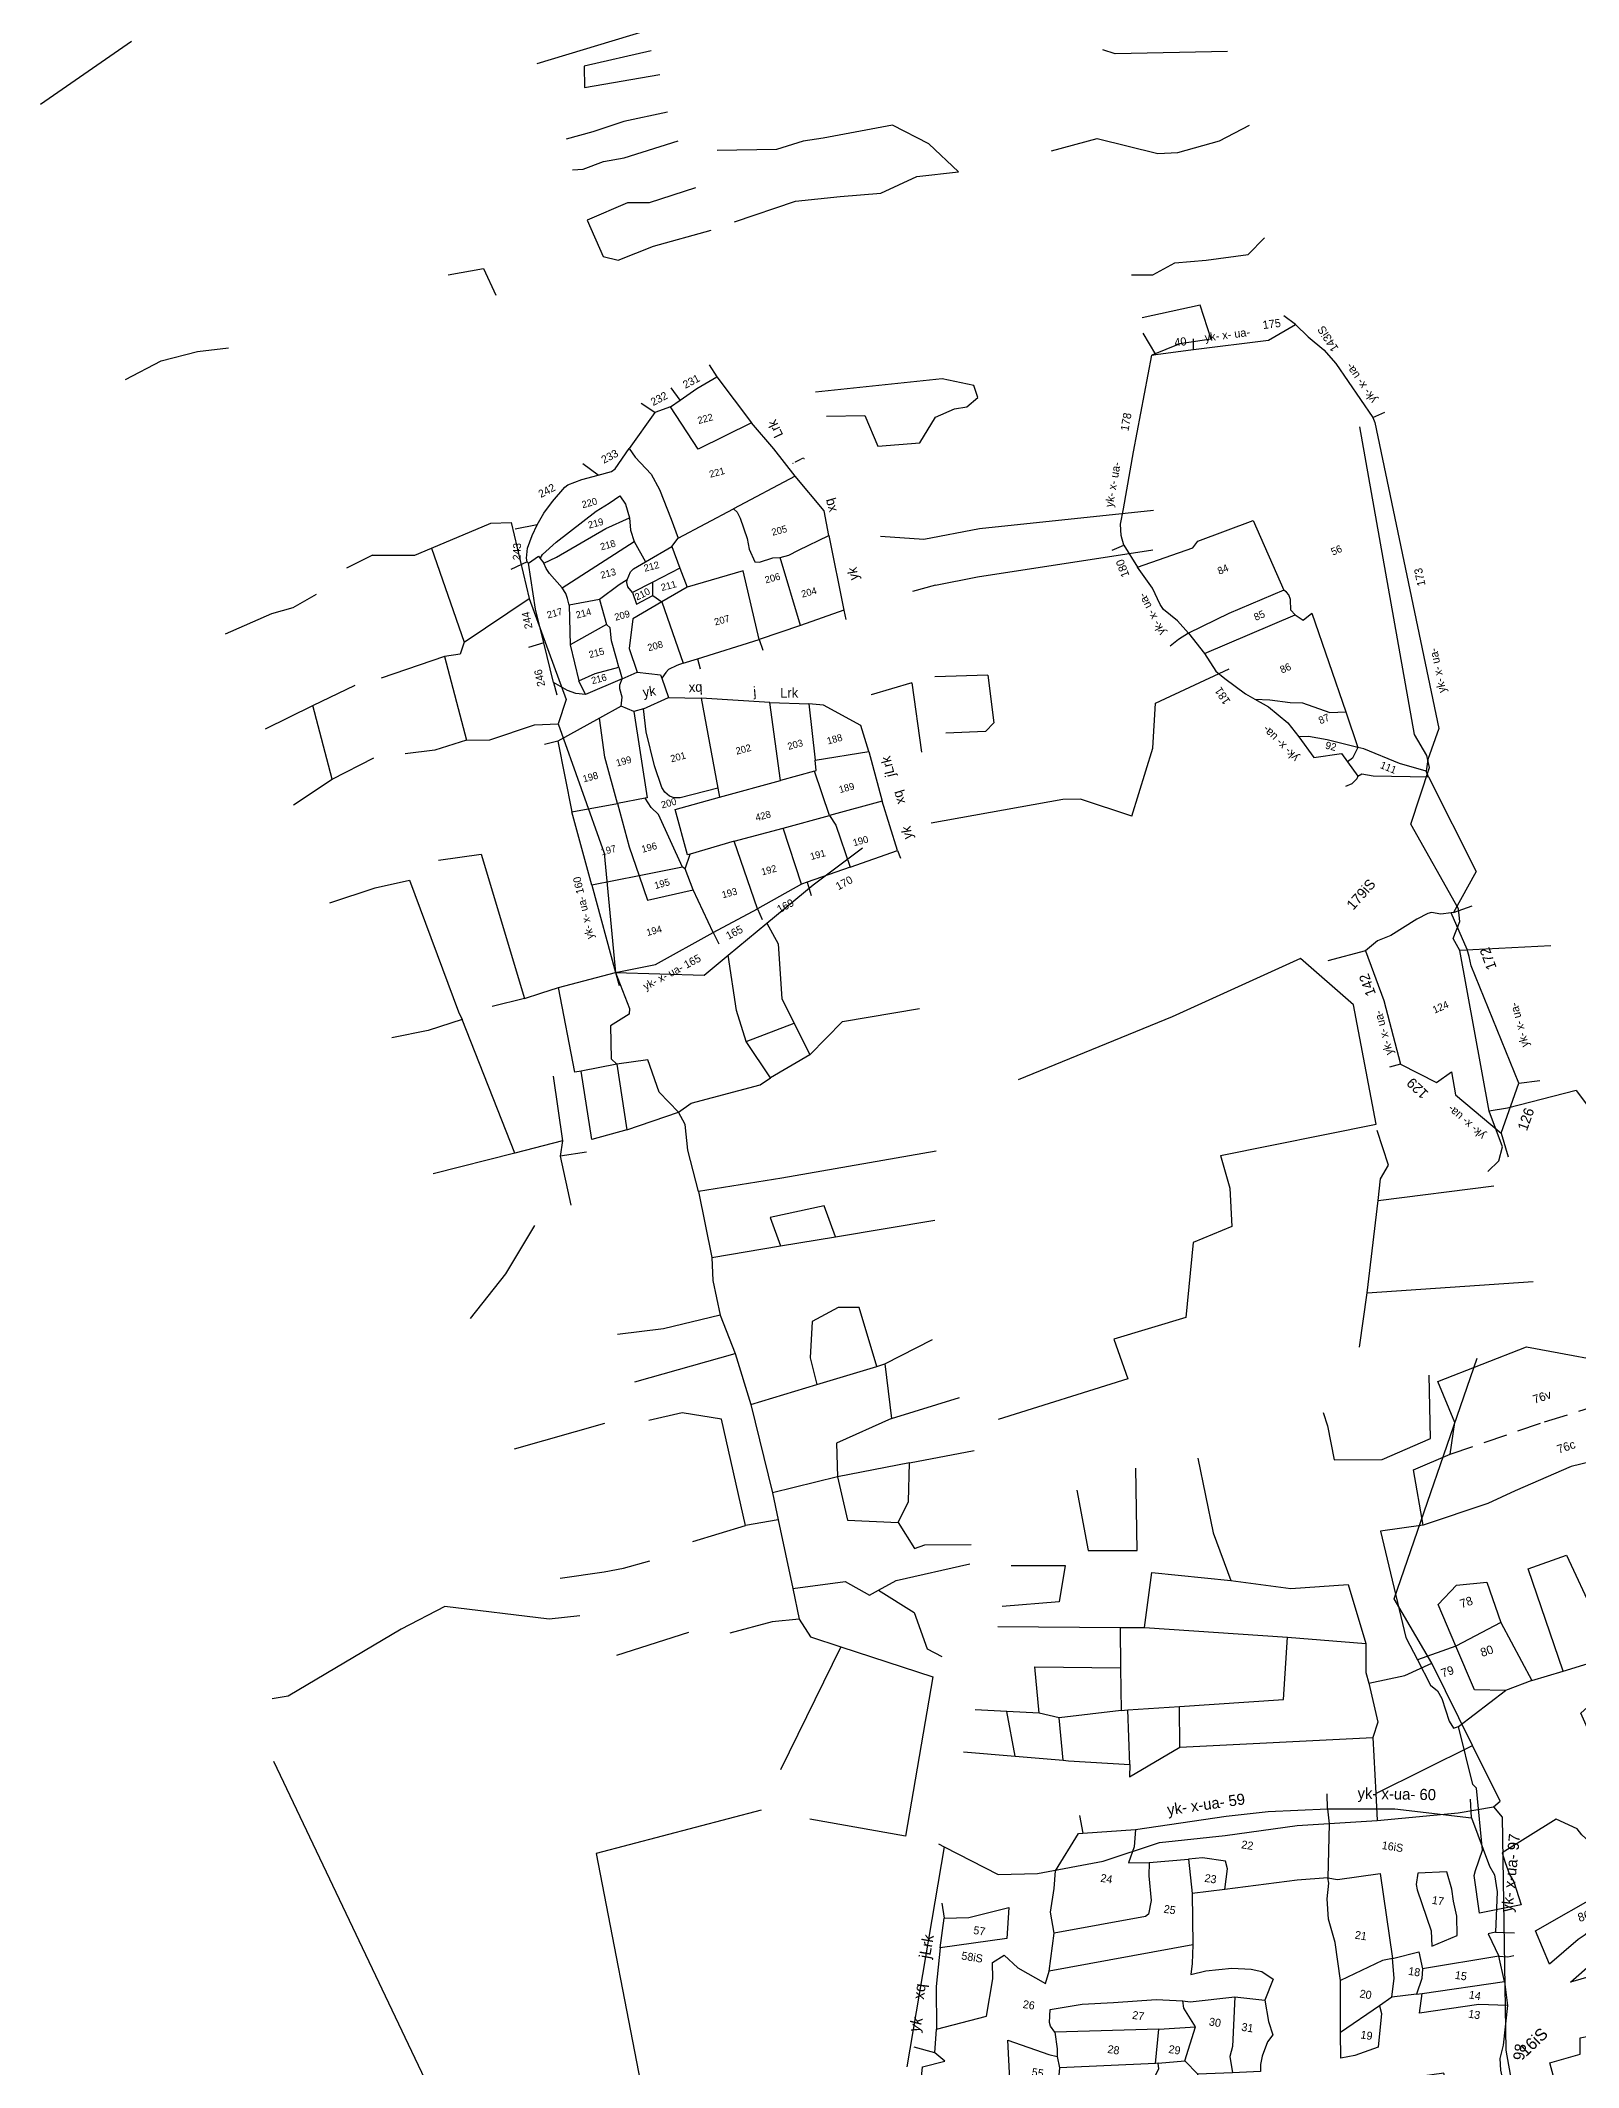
# Model space of a CAD drawing. Header units: metres. Extents: x 257898 to 399530132, y -350263786 to 2185288.
# Drawn here: x 259925 to 260639, y 2180097 to 2181040 of the extents above; entities that cross this region are included whole.
import ezdxf

# ---------------------------------------------------------------- set-up
doc = ezdxf.new("R2010")
doc.units = ezdxf.units.M
doc.linetypes.add('DASHED', pattern=[0.75, 0.5, -0.25])
for name, color, linetype in [('OFF', 1, 'Continuous'), ('POLY_PARCEL', 6, 'Continuous'), ('POLY_ROAD', 30, 'Continuous'), ('POLY_SUBPARCEL', 6, 'DASHED'), ('TEXT_MAPOUT', 7, 'Continuous'), ('TEXT_PARCEL', 7, 'Continuous')]:
    doc.layers.add(name, color=color, linetype=linetype)
doc.styles.add('TEXT_MAP', font='KRDEV050.TTF', dxfattribs={"height": 1.8})

# ---------------------------------------------------------------- blocks, each defined once
blk = doc.blocks.new('A')
at = {"layer": 'POLY_PARCEL'}
for points in [[(58.86, 637.98), (58.12, 643.99)], [(33.13, 598.31), (33.46, 600.76), (34.43, 603.3), (36.53, 606.47), (44.33, 618.31), (57.89, 638.26), (58.86, 637.98)], [(58.86, 637.98), (67.7, 635.45), (67.79, 635.42)], [(67.79, 635.42), (68.85, 637.84)], [(67.79, 635.42), (85.56, 630.24), (93.11, 631.13)], [(93.11, 631.13), (91.4, 634.19)], [(93.11, 631.13), (94.8, 627.15), (97.05, 622.65), (98.38, 618.44), (101.48, 602.69)], [(101.48, 602.69), (101.43, 601.42), (85.98, 526.45), (80.49, 520.55), (78.99, 518.11)], [(101.48, 602.69), (104.67, 602.69)], [(30.01, 598.33), (33.13, 598.31)], [(33.13, 598.31), (34.07, 592.04)], [(39.08, 572.24), (37.83, 576.08), (35.72, 579.99), (35.48, 581.48), (35.32, 585.86), (34.07, 592.04)], [(34.07, 592.04), (48.33, 590.95), (50.13, 591.97), (64.54, 591.26), (64.62, 572.64)], [(39.08, 572.24), (36.19, 571.77), (33.68, 571.07)], [(64.62, 572.64), (50.05, 572.71), (39.08, 572.24)], [(39.08, 572.24), (40.65, 566.14)], [(64.76, 565.98), (64.29, 567.39), (65.23, 569.86), (65.27, 571.05), (65.1, 571.91), (64.62, 572.64)], [(40.65, 566.14), (41.48, 561.08), (42.81, 558.48), (45.94, 553.06), (47.56, 550.96)], [(40.65, 566.14), (64.76, 565.98)], [(64.76, 565.98), (66.04, 563.98), (68.73, 564.74), (66.69, 539.25)], [(47.56, 550.96), (49.83, 547.89), (52.62, 542.45), (53.72, 538.24)], [(47.56, 550.96), (50.86, 549.34), (55.1, 546.74), (57.82, 545.47), (63.09, 540.63), (66.69, 539.25)], [(53.72, 538.24), (55.05, 532.11), (61.66, 530.32), (62.24, 527.86)], [(65.92, 530.11), (59.82, 534.75), (55.98, 537.35), (53.72, 538.24)], [(66.69, 539.25), (65.92, 530.11)], [(65.92, 530.11), (63.69, 528.19), (62.24, 527.86)], [(62.24, 527.86), (63.19, 523.63)], [(78.99, 518.11), (73.73, 522.47), (67.12, 529.17), (65.92, 530.11)], [(63.19, 523.63), (62.64, 523.16), (61.1, 522.52), (59.4, 522.52)], [(63.19, 523.63), (64.3, 523.73), (66.6, 522.23), (78.99, 516.61)], [(78.99, 516.61), (80.44, 490.72), (71.34, 483.68)], [(78.99, 516.61), (78.99, 518.11)], [(47.89, 483.66), (38.42, 485.07)], [(47.89, 483.66), (47.14, 470.74), (44.7, 454.8)], [(70.79, 483.85), (68.38, 484.57), (66.37, 485.84), (65.52, 485.98), (62.47, 485.75), (55.07, 484.65), (51.51, 484.79), (47.89, 483.66)], [(69.39, 438.99), (70.1, 469.99), (70.57, 472.34), (70.81, 474.12), (70.79, 483.85)], [(71.34, 483.68), (70.79, 483.85)], [(71.34, 483.68), (76.2, 483.36)], [(44.7, 454.8), (41.89, 455.22)], [(44.7, 454.8), (50.99, 447.21), (55.35, 448.11), (54.05, 442.6), (60.57, 429.56)], [(60.57, 429.56), (69.39, 438.99)], [(69.39, 438.99), (74.41, 437.58)], [(60.57, 429.56), (59.82, 423.56)]]:
    blk.add_lwpolyline(points, dxfattribs=at)
at = {"layer": 'TEXT_MAPOUT', "style": 'TEXT_MAP'}
for s, height, rotation, p in [('40', 2, 343.7615, (63.91, 637.9)), ('yk- x- ua-', 2, 343.7615, (71.21, 636.06)), ('175', 2, 343.7615, (85.44, 633.23)), ('178', 2, 56.6296, (45.21, 623.36)), ('143iS', 2, 99.3843, (100.57, 621.52)), ('yk- x- ua-', 2, 56.6296, (34.3, 607.77)), ('yk- x- ua-', 2, 101.121, (104.16, 606.27)), ('180', 2, 87.27, (31.46, 590.92)), ('yk- x- ua-', 2, 93.9483, (34, 574.6)), ('173', 2, 78.353, (96.96, 559.91)), ('181', 2, 100.0685, (41.95, 552.82)), ('yk- x- ua-', 2, 111.7254, (51.9, 533.64)), ('yk- x- ua-', 2, 78.353, (91.2, 533.94)), ('179iS', 2.5, 25.0336, (49, 493.86)), ('142', 2.5, 86.6648, (46.04, 472.97)), ('172', 2.5, 86.6648, (75.71, 467.1)), ('yk- x- ua-', 2, 81.2982, (44.05, 457.86)), ('yk- x- ua-', 2, 81.2982, (75.3, 446.4)), ('129', 2.5, 112.7986, (48.36, 445.64)), ('yk- x- ua-', 2, 115.6331, (57.08, 430.74)), ('126', 2.5, 46.893, (66.48, 427.38))]:
    blk.add_text(s, height=height, rotation=rotation, dxfattribs=at).set_placement(p)
at = {"layer": 'TEXT_PARCEL', "style": 'TEXT_MAP'}
for s, p in [('84', (51.66, 582.31)), ('56', (79.02, 575.57)), ('85', (55.35, 568.42)), ('86', (56.09, 554.05)), ('87', (59.79, 538.9)), ('124', (57.22, 462.83))]:
    blk.add_text(s, height=1.8, dxfattribs=at).set_placement(p)
for s, rotation, p in [('92', 322.7043, (58.42, 533.08)), ('111', 314.6176, (68.81, 523.4))]:
    blk.add_text(s, height=1.8, rotation=rotation, dxfattribs=at).set_placement(p)
blk = doc.blocks.new('F')
at = {"layer": 'POLY_PARCEL'}
for points in [[(103.15, 1015.38), (101.73, 1019.04)], [(103.15, 1015.38), (108.08, 1017.14), (113.83, 1018.7)], [(96.03, 1013.96), (87.25, 1006.75)], [(96.03, 1013.96), (93.19, 1017.14)], [(100.26, 1014.34), (96.03, 1013.96)], [(100.26, 1014.34), (103.15, 1015.38)], [(119.38, 1004.95), (119.38, 1004.95), (104.34, 1002.01), (100.26, 1014.34)], [(77.75, 1002.22), (74.66, 1006)], [(77.75, 1002.22), (81.28, 1002.22), (82.37, 1002.6), (87.25, 1006.75)], [(87.25, 1006.75), (88.16, 1004.19), (90.96, 998.88), (92.03, 994.53), (92.98, 986.33), (93.41, 981.16)], [(59.26, 993.92), (61.68, 996.34), (64.62, 998.66), (68.61, 1001.41), (69.51, 1001.79), (73.35, 1002.22), (77.75, 1002.22)], [(59.26, 993.92), (53.47, 994.3)], [(54.23, 985.34), (54.33, 986.29), (55.32, 988.75), (57.27, 991.55), (59.26, 993.92)], [(57.74, 985.34), (58.6, 986.19), (62.82, 988.32), (74.78, 993.35), (78.62, 994.44), (81.71, 995.58), (82.56, 993.16), (82.67, 989.46)], [(58.35, 983.96), (61.86, 984.58), (76.07, 988.37), (82.67, 989.46)], [(82.67, 989.46), (82.14, 986.33), (82.29, 983.29)], [(126.66, 988.83), (109.16, 984.77)], [(54.23, 985.34), (49.71, 984.52)], [(52.99, 964.11), (53.18, 973.07), (54.51, 984.96)], [(54.51, 984.96), (54.23, 985.34)], [(54.51, 984.96), (57.45, 986), (57.74, 985.34)], [(57.74, 985.34), (58.35, 983.96)], [(61.29, 976.59), (59.06, 980.95), (58.59, 982.42), (58.35, 983.96)], [(61.29, 976.59), (82.29, 983.29)], [(82.29, 983.29), (83.71, 977.51)], [(93.41, 981.16), (109.16, 984.77)], [(109.16, 984.77), (109.87, 983.72), (110.16, 982.02), (110.6, 976.49), (110.32, 973.74), (110.89, 970.13), (112.07, 969.75), (115.63, 969.94), (117.53, 969.56)], [(61.81, 971.75), (61.86, 973.51), (61.77, 974.88), (61.29, 976.59)], [(77.93, 974.25), (79.36, 976), (80.3, 976.52), (83.71, 977.51)], [(83.71, 977.51), (91.25, 979.5)], [(91.25, 979.5), (93.41, 981.16)], [(91.25, 979.5), (91.84, 973.61)], [(61.81, 971.75), (59.44, 961.89)], [(69.77, 971.12), (61.81, 971.75)], [(77.93, 974.25), (75.65, 973.54), (69.77, 971.12)], [(69.77, 971.12), (69.88, 964.5)], [(78.45, 970.69), (77.69, 972.45), (77.69, 973.54), (77.93, 974.25)], [(84.18, 971.94), (78.45, 970.69)], [(83.29, 968.58), (84.18, 971.94)], [(91.84, 973.61), (84.18, 971.94)], [(91.84, 973.61), (92.36, 968.41)], [(117.53, 969.56), (119.81, 969.56), (122.56, 970.18), (131.08, 971.74)], [(85.1, 966.42), (76.75, 964.14), (73.85, 957.03), (74.27, 950.6)], [(78.45, 970.69), (78.62, 967.56), (83.29, 968.58)], [(83.29, 968.58), (85.1, 966.42)], [(92.36, 968.41), (85.1, 966.42)], [(85.1, 966.42), (86.32, 949.71)], [(106.77, 950.53), (107.43, 968.74), (92.36, 968.41)], [(118.01, 951.29), (117.53, 969.56)], [(52.99, 964.11), (48.91, 963.98)], [(52.75, 953.64), (52.99, 964.11)], [(59.44, 961.89), (59.16, 952.36)], [(69.88, 964.5), (59.44, 961.89)], [(70.07, 953.07), (70.02, 955.4), (69.98, 960.04), (70.5, 963.41), (69.88, 964.5)], [(52.75, 953.64), (52.75, 950.28)], [(59.96, 948.43), (57.59, 949.38), (55.74, 950.7), (52.75, 953.64)], [(59.16, 952.36), (63.76, 953.03), (70.07, 953.07)], [(59.96, 948.43), (59.16, 952.36)], [(70.07, 953.07), (70.12, 949.9)], [(70.12, 949.9), (74.27, 950.6)], [(74.27, 950.6), (79.91, 948.37), (79.98, 947.47)], [(90.18, 949.87), (106.77, 950.53)], [(118.01, 951.29), (106.77, 950.53)], [(106.77, 950.53), (106.99, 947.67)], [(129.84, 952.19), (118.01, 951.29)], [(70.12, 949.9), (59.96, 948.43)], [(67.99, 943.18), (68.86, 945.37), (68.86, 947.55), (69.09, 948.55), (70.12, 949.9)], [(86.32, 949.71), (84.61, 949.62), (82.24, 949.14), (81.39, 948.58), (79.98, 947.47)], [(79.98, 947.47), (80.39, 942.21)], [(86.32, 949.71), (90.18, 949.87)], [(90.18, 949.87), (90.19, 947.2)], [(61.87, 941.67), (49.95, 938.71)], [(60.59, 919.23), (60.54, 931.61), (61.87, 941.67)], [(67.99, 943.18), (61.87, 941.67)], [(70.85, 940.96), (68.39, 918.61), (67.87, 918.65)], [(70.85, 940.96), (67.99, 943.18)], [(73.41, 941.05), (70.85, 940.96)], [(86.61, 916.29), (76.54, 916.44), (75.12, 916.86), (74.08, 917.58), (73.18, 918.86), (72.75, 920.21), (72.32, 926.09), (72.51, 935.1), (73.41, 941.05)], [(73.41, 941.05), (80.39, 942.21)], [(88.46, 939.84), (86.61, 916.29)], [(49.95, 938.71), (46.37, 938.76)], [(49.95, 938.71), (48.7, 920.23)], [(102.75, 914.08), (105.27, 934.16)], [(114.86, 931.22), (112.66, 916.82)], [(48.8, 900.61), (48.7, 920.23)], [(48.7, 920.23), (60.59, 919.23)], [(67.87, 918.65), (60.59, 919.23)], [(60.59, 919.23), (60.59, 907.66), (61.15, 899.78)], [(72.57, 899.02), (70.13, 913.77), (68.74, 916.01), (67.87, 918.65)], [(75.3, 901.77), (74.61, 901.76), (74.55, 913.88), (86.43, 913.98)], [(86.61, 916.29), (86.43, 913.98)], [(86.43, 913.98), (102.75, 914.08)], [(111.8, 914.11), (102.75, 914.08)], [(111.8, 914.11), (112.27, 914.15), (112.66, 916.82)], [(112.56, 902.11), (111.8, 914.11)], [(112.66, 916.82), (126.61, 915.35)], [(48.8, 900.61), (48.88, 877.32)], [(61.15, 899.78), (48.8, 900.61)], [(72.57, 899.02), (61.15, 899.78)], [(61.15, 899.78), (61.63, 893.2), (73.66, 892.66)], [(73.06, 898.42), (72.57, 899.02)], [(73.06, 898.42), (75.3, 901.77)], [(73.66, 892.66), (73.06, 898.42)], [(87.09, 902.04), (75.3, 901.77)], [(87.09, 902.04), (100.17, 901.99)], [(88.38, 883.68), (87.09, 902.04)], [(100.17, 901.99), (112.56, 902.11)], [(101.02, 886.87), (100.17, 901.99)], [(112.56, 902.11), (113.46, 899.27), (114.26, 887.81)], [(126.65, 902.11), (112.56, 902.11)], [(75.79, 880.7), (73.66, 892.66)], [(114.26, 887.81), (102.53, 886.97)], [(114.26, 887.81), (127.12, 888.86)], [(75.79, 880.7), (88.38, 883.68)], [(101.02, 886.87), (88.38, 883.68)], [(88.38, 883.68), (88.38, 883.68), (88.82, 880.7)], [(102.53, 886.97), (101.02, 886.87)], [(102.53, 886.97), (102.69, 883.41)], [(48.88, 877.32), (59.34, 876.62), (75.79, 880.7)], [(75.79, 880.7), (76.44, 877.57)]]:
    blk.add_lwpolyline(points, dxfattribs=at)
at = {"layer": 'POLY_ROAD'}
for points in [[(112.69, 1022.21), (113.83, 1018.7)], [(113.83, 1018.7), (119.38, 1004.95)], [(126.66, 988.83), (123.19, 997.01), (119.38, 1004.95)], [(131.08, 971.74), (131.56, 978.24), (126.66, 988.83)], [(131.08, 971.74), (129.84, 952.19)], [(129.84, 952.19), (129.69, 949.72)], [(80.39, 942.21), (88.46, 939.84)], [(105.27, 934.16), (88.46, 939.84)], [(105.27, 934.16), (114.86, 931.22)], [(126.61, 915.35), (126.37, 922.37), (118.39, 929.93), (114.86, 931.22)], [(126.61, 915.35), (126.65, 902.11)], [(127.12, 888.86), (126.65, 902.11)], [(127.12, 888.86), (127.36, 886.72)]]:
    blk.add_lwpolyline(points, dxfattribs=at)
at = {"layer": 'TEXT_MAPOUT', "style": 'TEXT_MAP'}
for s, height, rotation, p in [('232', 2, 12.8976, (96.03, 1015.68)), ('231', 2, 12.8976, (105.19, 1017.84)), ('242', 2, 12.8976, (61.96, 1000.3)), ('233', 2, 12.8976, (79.89, 1004.62)), ('Lrk', 2.5, 100.5289, (126.5, 999.82)), ('j', 2.5, 102.3485, (129.47, 992.31)), ('243', 2, 73.0599, (52.72, 986.16)), ('xq', 2.5, 91.5086, (134.72, 977.43)), ('244', 2, 87.0162, (51.23, 968.54)), ('yk', 2.5, 84.3963, (135.57, 958.87)), ('246', 2, 86.9447, (50.49, 953.35)), ('yk', 2.5, 354.2118, (74.2, 943.91)), ('xq', 2.5, 347.7671, (85.82, 942.13)), ('j', 2.5, 349.7731, (101.63, 936.73)), ('Lrk', 2.5, 345.296, (108.15, 934.69)), ('jLrk', 2.5, 88.8056, (131.52, 907.6)), ('yk- x- ua- 160', 2, 87.3225, (45.78, 887.3)), ('xq', 2.5, 91.5086, (132.27, 900.22)), ('yk', 2.5, 84.3963, (131.69, 890.85)), ('169', 2, 12.8976, (93.6, 881.08)), ('170', 2, 12.8976, (109.74, 882.85)), ('165', 2, 12.8976, (79.12, 877.88)), ('yk- x- ua- 165', 2, 12.8976, (55.15, 870.83))]:
    blk.add_text(s, height=height, rotation=rotation, dxfattribs=at).set_placement(p)
at = {"layer": 'TEXT_PARCEL', "style": 'TEXT_MAP'}
for s, p in [('222', (106.13, 1008.19)), ('220', (71.69, 994.98)), ('221', (105.46, 994.04)), ('219', (71.9, 989.49)), ('218', (73.47, 983.27)), ('213', (71.64, 976.19)), ('212', (82.89, 975.02)), ('205', (117.08, 975.45)), ('217', (55.68, 969.87)), ('214', (62.85, 967.91)), ('209', (72.32, 964.8)), ('211', (85.87, 969.09)), ('206', (112.22, 964.05)), ('215', (63.45, 957.2)), ('208', (78.5, 955)), ('207', (96.83, 956.95)), ('204', (120.33, 958.08)), ('216', (62.31, 950.55)), ('199', (62.97, 928.43)), ('198', (53.64, 926.71)), ('201', (76.78, 925.84)), ('202', (93.53, 923.39)), ('203', (106.74, 921.11)), ('188', (116.92, 919.84)), ('200', (71.38, 915)), ('197', (53.24, 907.32)), ('189', (116.65, 906.93)), ('196', (63.56, 905.27)), ('428', (93.99, 905.54)), ('195', (64.33, 895.39)), ('192', (91.82, 891.65)), ('191', (105.02, 892.21)), ('190', (116.57, 892.78)), ('193', (80.49, 888.58)), ('194', (59.22, 884.24))]:
    blk.add_text(s, height=1.8, dxfattribs=at).set_placement(p)
blk.add_text('210', height=1.8, rotation=11.3012, dxfattribs=at).set_placement((78.99, 968.39))
blk = doc.blocks.new('F1')
at = {"layer": 'POLY_PARCEL'}
blk.add_lwpolyline([(48.88, 877.32), (48.89, 873.79)], dxfattribs=at)
blk.add_blockref('F', (0, 0))
blk = doc.blocks.new('G')
at = {"layer": 'OFF'}
blk.add_lwpolyline([(252.05, 558.86), (255.19, 554.25)], dxfattribs=at)
at = {"layer": 'POLY_PARCEL'}
for points in [[(244.41, 584.08), (243.55, 588.19)], [(212.07, 581.09), (211.44, 584.46)], [(212.07, 581.09), (227, 583.45), (244.41, 584.08)], [(244.41, 584.08), (250.03, 573.96), (251.48, 572.2), (252.61, 568.48), (253.63, 559.47)], [(170.09, 569.92), (189.8, 576), (198.95, 578.52), (212.07, 581.09)], [(212.07, 581.09), (212.94, 577.81), (214.48, 565.78)], [(157.17, 571.14), (158.51, 567.28)], [(245.23, 557.45), (244.53, 561.72), (243.24, 564.97), (242.49, 567.59), (240.72, 571.25), (234.38, 569.92), (234.38, 567.34), (234.77, 566.24), (239.32, 557.57), (240.02, 554.16), (245.23, 557.45)], [(155.59, 544.1), (154.04, 548.64), (154.04, 553.97), (153.71, 558), (157.56, 567.07), (158.51, 567.28)], [(158.51, 567.28), (170.09, 569.92)], [(170.09, 569.92), (170.37, 565.99), (169.72, 562.28), (174.31, 563.03)], [(191.98, 559.66), (191.88, 564.35), (191.21, 565.99), (185.98, 565.94), (182.9, 565.16)], [(214.48, 565.78), (207.75, 564.19), (191.98, 559.66)], [(214.48, 565.78), (216.69, 565.78), (225.98, 568.56), (231.69, 550.1)], [(220.86, 543.43), (218.34, 551.7), (216.08, 556.62), (215.1, 561.14), (214.9, 564.63), (214.48, 565.78)], [(174.31, 563.03), (174.64, 560.08), (176.01, 554.67), (175.91, 551.53), (175.31, 550.92), (155.59, 544.1)], [(174.31, 563.03), (182.9, 565.16)], [(182.9, 565.16), (182.9, 565.16), (184.87, 557.62)], [(191.98, 559.66), (184.87, 557.62)], [(184.87, 557.62), (186.79, 546.28), (186.79, 546.28)], [(253.63, 559.47), (252.05, 558.86)], [(253.63, 559.47), (257.9, 559.98)], [(231.69, 550.1), (237.31, 552.49), (238.7, 548.8)], [(255.19, 554.25), (238.7, 548.8)], [(255.19, 554.25), (257.24, 554.46), (258.53, 554.97)], [(257.34, 548.87), (255.19, 554.25)], [(130.59, 543.63), (136.07, 544.62), (144.61, 548.18), (145.27, 541.29), (130.73, 536.85)], [(231.69, 550.1), (229.54, 549.28), (220.86, 543.43)], [(232.84, 541.46), (232.74, 545.77), (231.69, 550.1)], [(238.7, 548.8), (238.85, 546.64), (238.24, 543)], [(239.43, 543.36), (257.34, 548.87)], [(257.34, 548.87), (258.88, 543.58)], [(155.8, 535.43), (155.59, 544.1)], [(186.79, 546.28), (155.8, 535.43)], [(186.79, 546.28), (187.31, 542.09), (187.41, 539.56), (190.62, 540.91), (196.29, 542.41), (200.65, 542.83), (203.04, 542.69), (205.86, 541.38), (204.68, 536.45)], [(222.68, 531.86), (220.86, 543.43)], [(238.24, 543), (232.84, 541.46)], [(238.24, 543), (239.43, 543.36)], [(258.88, 543.58), (252.41, 542.81), (239.52, 538.86), (239.43, 543.36)], [(258.88, 543.58), (259.26, 534.62), (258.95, 531.54), (259.52, 528.98), (260.75, 525.8)], [(230.39, 539.15), (231.15, 537.46), (231.51, 529.86), (226.62, 527.22), (223.59, 526.19), (222.68, 531.86)], [(230.39, 539.15), (222.68, 531.86)], [(232.84, 541.46), (230.39, 539.15)], [(132.74, 518.72), (143.38, 523.26), (143.52, 531.79), (142.86, 535.45), (145.22, 537.49), (148.69, 535.1), (155.4, 532.62), (155.8, 535.43)], [(159.14, 522.12), (157.99, 523.25), (157.66, 524.04), (157.33, 526.95), (164.27, 529.29), (171.16, 530.7), (180.51, 532.82), (186.53, 533.47)], [(186.53, 533.47), (188.17, 533.47), (197.93, 536.15)], [(190.23, 528.12), (187.01, 531.9), (186.53, 533.47)], [(197.93, 536.15), (204.68, 536.45)], [(197.93, 536.15), (199.15, 525.04), (198.91, 522.7), (200.01, 519.19)], [(204.68, 536.45), (206.28, 531.79), (207.69, 528.97), (206.75, 527.24), (206.05, 523.87), (205.95, 521.99), (206.19, 520.4), (200.01, 519.19)], [(182.16, 526.32), (159.14, 522.12)], [(182.16, 526.32), (190.23, 528.12)], [(182.63, 518.62), (182.16, 526.32)], [(189.02, 520.19), (190.23, 528.12)], [(248.58, 522.72), (247, 526.33), (247, 526.33), (231.79, 521.78), (227.22, 519.34)], [(260.75, 525.8), (248.58, 522.72)], [(260.75, 525.8), (264.5, 525.85)], [(260.75, 525.8), (265.22, 515.5)], [(159.14, 522.12), (160.22, 518.47), (160.52, 516.76)], [(183.15, 518.72), (189.02, 520.19)], [(192.4, 517.71), (189.02, 520.19)], [(240.13, 507.6), (237.18, 518.27), (237.18, 518.27), (245.68, 521.59)], [(245.68, 521.59), (248.58, 522.72)], [(250.12, 510.78), (246.78, 517.14), (245.68, 521.59)], [(150.48, 509.16), (150.75, 510.01), (148.96, 518.72), (158.55, 516.9), (160.52, 516.76)], [(160.52, 516.76), (161.41, 514.32)], [(182.63, 518.62), (161.41, 514.32)], [(181.78, 510.45), (182.3, 513.94), (183.52, 517.55), (183.15, 518.72)], [(183.15, 518.72), (182.63, 518.62)], [(192.4, 517.71), (191.8, 513.01)], [(200.01, 519.19), (192.4, 517.71)], [(208.77, 514.3), (210.13, 514.35), (214.35, 515.58)], [(220.04, 517.24), (220.67, 514.27), (226.03, 503.46), (216.83, 501.38), (215.75, 506.96), (214.35, 515.58)], [(214.35, 515.58), (220.04, 517.24)], [(220.04, 517.24), (227.22, 519.34)], [(227.22, 519.34), (228.3, 518.26), (230.32, 512.92), (231.92, 508.07), (233.09, 505.21), (240.13, 507.6)], [(265.22, 515.5), (250.12, 510.78)], [(267.53, 509.75), (265.22, 515.5)], [(133.16, 513.33), (128.38, 513.94)], [(131.45, 500.67), (130.92, 509.84), (135.71, 511.86), (133.16, 513.33)], [(161.41, 514.32), (161.69, 510.24), (162.11, 508.84), (162.82, 507.76)], [(181.78, 510.45), (186.24, 512.3), (187.76, 512.38)], [(187.76, 512.38), (191.8, 513.01)], [(189.22, 504.13), (187.76, 512.38)], [(191.8, 513.01), (199.06, 513.76)], [(208.77, 514.3), (199.06, 513.76)], [(199.06, 513.76), (201.27, 506.71)], [(208.91, 499.82), (208.58, 500.8), (208.77, 514.3)], [(244.51, 509), (250.12, 510.78)], [(250.12, 510.78), (250.69, 509.85), (251.46, 505.49), (251.87, 504.62)], [(131.45, 500.67), (144.04, 503.35), (143.95, 509.77), (147.79, 509.96), (150.48, 509.16)], [(150.48, 509.16), (147.57, 503.39)], [(162.82, 507.76), (150.48, 509.16)], [(162.82, 507.76), (161.92, 506.42), (161.82, 505.34), (162.9, 499.86)], [(168.13, 507.5), (162.82, 507.76)], [(168.13, 507.5), (174.41, 506.56), (177.79, 508.06), (181.78, 510.45)], [(169.95, 490.1), (168.13, 507.5)], [(201.27, 506.71), (189.22, 504.13)], [(201.27, 506.71), (202.29, 498.49)], [(240.13, 507.6), (244.51, 509)], [(240.13, 507.6), (241.2, 505.45), (242.66, 502.92), (245.64, 497.31), (246.93, 498.38), (249.53, 499.45)], [(249.53, 499.45), (244.51, 509)], [(251.87, 504.62), (267.53, 509.75)], [(267.53, 509.75), (268.76, 507.49), (270.39, 503.76)], [(147.57, 503.39), (146.19, 500.64)], [(147.57, 503.39), (162.9, 499.86)], [(181.58, 499.45), (179.06, 501.93), (174.05, 500.24), (176.58, 490.52)], [(181.58, 499.45), (184.53, 501.13), (187.49, 503.38), (189.22, 504.13)], [(189.22, 504.13), (189.17, 500.43), (190.67, 495.88)], [(253.48, 500.52), (251.87, 504.62)], [(253.48, 500.52), (256.31, 500.51), (270.39, 503.76)], [(270.39, 503.76), (270.82, 502.77)], [(270.82, 502.77), (275.7, 503.49)], [(270.82, 502.77), (273.29, 487.96)], [(131.67, 496.95), (131.45, 500.67)], [(146.19, 500.64), (131.67, 496.95)], [(145.32, 498.92), (132.71, 492.97), (131.86, 493.54), (131.67, 496.95)], [(146.19, 500.64), (145.32, 498.92)], [(146.07, 496.77), (145.32, 498.92)], [(150.67, 497.28), (146.07, 496.77)], [(156.39, 498.22), (150.67, 497.28)], [(150.67, 497.28), (152.03, 489.98)], [(152.03, 489.98), (152.5, 489.33), (157.71, 490.03), (156.62, 495.41), (156.39, 498.22)], [(163.14, 499.15), (156.39, 498.22)], [(162.9, 499.86), (163.14, 499.15)], [(163.14, 499.15), (165.76, 490.08)], [(183.6, 492.14), (181.58, 499.45)], [(190.67, 495.88), (197.52, 497.52), (202.29, 498.49)], [(202.29, 498.49), (201.6, 496.4), (201.56, 495.46), (202.31, 492.56)], [(202.29, 498.49), (208.91, 499.82)], [(217.91, 485.33), (208.91, 499.82)], [(249.53, 499.45), (253.48, 500.52)], [(146.07, 496.77), (146.78, 490.36)], [(190.67, 495.88), (183.6, 492.14)], [(192.46, 491.2), (191.24, 494.9), (190.67, 495.88)], [(202.31, 492.56), (192.46, 491.2)], [(202.31, 492.56), (203.63, 487.01), (204.51, 484.5), (205.33, 481.78), (206.25, 481.11), (206.48, 480.21)], [(150.81, 469.79), (148.8, 480), (146.73, 488.11), (146.78, 490.36)], [(146.78, 490.36), (148.09, 490.59), (152.03, 489.98)], [(165.76, 490.08), (159.77, 490.05), (160.43, 481.38)], [(165.76, 490.08), (166.53, 485.96), (170.09, 478.93), (165.26, 477.94)], [(169.95, 490.1), (165.76, 490.08)], [(176.58, 490.52), (169.95, 490.1)], [(176.58, 490.52), (179.86, 490.48), (183.6, 492.14)], [(176.58, 490.52), (178.83, 481.71), (179.72, 481.48), (186.9, 484.71), (192.81, 490.24), (192.46, 491.2)], [(224.06, 490.72), (217.91, 485.33)], [(224.06, 490.72), (225.03, 485.84)], [(273.29, 487.96), (224.06, 490.72)], [(273.29, 487.96), (274.12, 483.03)], [(217.91, 485.33), (213.22, 481.22), (206.48, 480.21)], [(206.48, 480.21), (200.2, 479.27), (182.98, 467.59), (151.11, 467.49)], [(160.43, 481.38), (164.65, 481.9), (165.26, 477.94)], [(160.8, 477.19), (160.43, 481.38)], [(160.8, 477.19), (160.29, 477.1), (150.81, 469.79)], [(165.26, 477.94), (160.8, 477.19)], [(151.11, 467.49), (150.81, 469.79)], [(151.11, 467.49), (151.42, 462.97)]]:
    blk.add_lwpolyline(points, dxfattribs=at)
at = {"layer": 'POLY_ROAD'}
for points in [[(129.6, 546.91), (130.59, 543.63)], [(130.73, 536.85), (130.59, 543.63)], [(130.73, 536.85), (131.23, 528.14), (132.74, 518.72)], [(133.16, 513.33), (132.74, 518.72)]]:
    blk.add_lwpolyline(points, dxfattribs=at)
at = {"layer": 'TEXT_MAPOUT', "style": 'TEXT_MAP'}
for s, rotation, p in [('yk- x-ua- 60', 7.6685, (218.37, 584.41)), ('yk- x-ua- 59', 16.9953, (176.83, 574.18)), ('yk- x-ua- 97', 93.1573, (256.73, 564.46)), ('jLrk', 88.8056, (128.84, 534)), ('98', 90, (264.39, 531.84)), ('xq', 91.5086, (128.92, 524.76)), ('yk', 84.3963, (129.01, 517.25)), ('99', 90, (273.39, 507.26)), ('xakoBk.k', 94.4591, (130.19, 484.99)), ('100', 90, (277.44, 487.92)), ('yk', 3.5735, (232.65, 484.88)), ('x', 358.5867, (242.19, 484.09)), ('3', 29.7254, (259.69, 483.19)), ('xq', 91.5086, (130.53, 477.33)), ('4', 29.7254, (209.54, 474.67)), ('yk', 84.3963, (132.39, 468.58)), ('ua-', 32.7146, (199.41, 470.69)), ('yk', 3.5735, (163.43, 463.02)), ('xq', 2.7027, (177.09, 463.06)), ('x', 29.7254, (189.91, 465.93))]:
    blk.add_text(s, height=2.5, rotation=rotation, dxfattribs=at).set_placement(p)
blk.add_text('ua-', height=2.5, dxfattribs=at).set_placement((250.91, 484.03))
at = {"layer": 'TEXT_PARCEL', "style": 'TEXT_MAP'}
for s, p in [('16iS', (225.42, 574.06)), ('22', (194.16, 569.39)), ('17', (238.45, 563.61)), ('23', (187.14, 560.67)), ('24', (164.01, 557.09)), ('25', (179.12, 552.4)), ('21', (222.51, 553.21)), ('18', (235.63, 547.01)), ('15', (246.13, 547.73)), ('57', (137.55, 541.12)), ('14', (249.92, 543.84)), ('20', (225.6, 540.3)), ('13', (250.44, 539.57)), ('58iS', (135.78, 535.02)), ('27', (175.78, 527.73)), ('30', (193.07, 528.89)), ('31', (200.47, 528.83)), ('19', (227.21, 531.23)), ('26', (151.09, 526.37)), ('28', (171.46, 519.3)), ('29', (185.02, 521.39)), ('10', (255.24, 518.33)), ('39', (186.54, 514.08)), ('12', (233.58, 515.84)), ('11', (243.21, 514.64)), ('55', (155.41, 511.58)), ('40', (172.61, 510.35)), ('7', (258.97, 510.09)), ('53', (145.34, 505.13)), ('38', (193.03, 508.13)), ('32', (220.07, 506.61)), ('8', (249.08, 505.15)), ('6', (261.65, 505.16)), ('54', (156.6, 503.69)), ('41', (175.91, 503.22)), ('37', (194.76, 499.95)), ('34', (202.6, 504.11)), ('5', (232.13, 502.44)), ('9', (245.04, 503.19)), ('52', (133.36, 495.67)), ('51', (150.75, 499.15)), ('45', (163.82, 499.72)), ('42', (184.6, 495.95)), ('50', (148.19, 492.07)), ('49', (151.64, 492.74)), ('44', (177.35, 494.12)), ('36', (196.75, 493.7)), ('43', (183.53, 486.93)), ('33', (206.65, 488.28)), ('48', (153.22, 481.7)), ('46', (161.9, 485.21)), ('47', (161.58, 478.39)), ('35', (190.86, 479.78))]:
    blk.add_text(s, height=1.8, dxfattribs=at).set_placement(p)
blk = doc.blocks.new('M')
at = {"layer": 'POLY_PARCEL'}
for points in [[(-131.6, 384.51), (-128.56, 390.42), (-129.15, 399.75), (-109.26, 400.63), (-89.28, 389.38), (-90.35, 382.76)], [(-141.73, 372.21), (-139.92, 383.85), (-131.6, 384.51)], [(-90.35, 382.76), (-91.56, 372.33)], [(-141.73, 372.21), (-150.66, 373.91), (-152.76, 351.13), (-151.99, 345.89)], [(-91.56, 372.33), (-108.47, 373.85), (-121.19, 372.86), (-127.45, 372.15), (-141.73, 372.21)], [(-91.56, 372.33), (-91.44, 370.45), (-95.45, 348.95)], [(-143.45, 346.04), (-144.15, 355.51), (-139.18, 358.09), (-132.98, 356.62), (-132.92, 347.68)], [(-123.85, 333.82), (-123.87, 356.45), (-115.38, 356.64), (-113.9, 342.96), (-108.85, 343.49), (-107.99, 345.63), (-107.51, 349.2), (-95.45, 348.95)], [(-95.45, 348.95), (-95.04, 348.78), (-95.33, 341.87), (-96.57, 334.24), (-94.67, 334.12)], [(-143.45, 346.04), (-151.99, 345.89)], [(-151.99, 345.89), (-151.13, 340.02), (-150.07, 338.38), (-149.72, 336.63), (-149.84, 331.6), (-149.43, 329.93), (-148.36, 329.92)], [(-132.92, 347.68), (-143.45, 346.04)], [(-136.61, 333.91), (-142.7, 336.13), (-143.45, 346.04)], [(-132.92, 347.68), (-130.7, 334.12)], [(-148.36, 329.92), (-136.61, 333.91)], [(-130.7, 334.12), (-136.61, 333.91)], [(-130.7, 334.12), (-123.85, 333.82)], [(-123.85, 333.82), (-105.77, 333.32), (-101.65, 327.64), (-95.23, 332.42), (-94.67, 334.12)], [(-94.67, 334.12), (-79.96, 333.17), (-76.77, 309.13), (-76.62, 287.5)], [(-114.41, 292.78), (-113.86, 295.51), (-114.86, 296.22), (-119.06, 297.8), (-121.16, 297.99), (-125.12, 297.42), (-127.02, 296.65), (-129.07, 296.32), (-131.22, 300.13), (-131.74, 301.61), (-135.22, 304.99), (-148.19, 301.94), (-148.29, 299.8), (-148.19, 297.13), (-147.81, 295.41), (-147.95, 290.32), (-156.75, 291.51), (-155.27, 299.32), (-154.7, 300.23), (-151.94, 303.8), (-148.93, 316.5), (-149.41, 317.5), (-148.36, 329.92)], [(-123.15, 324.31), (-116.37, 327.27), (-112.8, 320.43), (-122.49, 316.8), (-123.15, 324.31)], [(-96.77, 286.45), (-96.1, 290.31), (-94.48, 293.88), (-95.1, 295.69), (-96, 296.74), (-98.1, 298.12), (-99.2, 298.17), (-100.73, 297.93), (-106.16, 295.69), (-111.88, 293.98), (-114.41, 292.78)], [(-114.41, 292.78), (-114.89, 290.78), (-113.27, 290.02), (-112.6, 289.02), (-112.43, 287)], [(-129.74, 283.14), (-137.28, 280.06), (-138.99, 279.63), (-146.33, 276.68), (-146.86, 284.25), (-130.5, 287.35), (-129.79, 286.68), (-129.17, 283.34)], [(-129.17, 283.34), (-116.48, 287.71), (-112.43, 287)], [(-112.43, 287), (-112.22, 285.49), (-109.74, 286.4), (-104.54, 287.4), (-103.11, 285.3), (-96.77, 286.45)], [(-96.77, 286.45), (-96.15, 284.07), (-96.1, 280.3), (-95.48, 278.54), (-82.2, 279.97)], [(-76.62, 287.5), (-83.54, 287.83), (-83.54, 285.78), (-82.44, 282.69), (-82.2, 279.97)], [(-76.29, 280.88), (-76.62, 287.5)], [(-127.19, 271.46), (-134.36, 271.27), (-143.42, 271.66), (-129.64, 277.37), (-129.74, 283.14)], [(-129.74, 283.14), (-129.17, 283.34)], [(-82.2, 279.97), (-76.29, 280.88)], [(-76.29, 280.88), (-76.24, 272.27)], [(-76.24, 272.27), (-82.58, 272.32), (-84.49, 268.65), (-107.88, 271.7), (-127.19, 271.46)], [(-90.02, 244.97), (-84.87, 246.78), (-81.58, 245.44), (-79.77, 237.39), (-67.56, 242.25), (-70.09, 253.35), (-71.37, 254.93), (-75.33, 272.23), (-76.24, 272.27)], [(-127.19, 271.46), (-127.74, 258.92), (-119.42, 258.18)], [(-154.52, 246.22), (-153.39, 250.09), (-152.95, 257.09), (-146.28, 256.76), (-145.25, 259.99), (-132.92, 258.38), (-131.58, 257.84), (-134.27, 252.67)], [(-119.42, 258.18), (-122.62, 249.92)], [(-119.42, 258.18), (-112.05, 257.53)], [(-113.75, 247.1), (-113.28, 251.83), (-112.05, 257.53)], [(-112.05, 257.53), (-93.58, 255.26), (-92.1, 252.5), (-90.02, 244.97)], [(-134.27, 252.67), (-135.54, 253.05), (-136.05, 242.51), (-136.53, 241.34), (-136.69, 226.49)], [(-134.27, 252.67), (-127.44, 251.45), (-122.62, 249.92)], [(-113.75, 247.1), (-114.41, 240.59), (-116.38, 237.28), (-118.16, 229.7), (-126.5, 228.9), (-127.16, 226.14)], [(-122.62, 249.92), (-113.75, 247.1)], [(-113.75, 247.1), (-102.65, 244.15), (-100.52, 236.01), (-98.98, 227.58)], [(-154.52, 246.22), (-160.39, 237.63), (-160.82, 222.08)], [(-136.69, 226.49), (-148.16, 227.62), (-148.43, 228.97), (-146.71, 237.95), (-146.55, 241.83), (-147.3, 244.57), (-154.52, 246.22)], [(-88.84, 228.87), (-88.87, 237.84), (-90.02, 244.97)], [(-78.72, 228.93), (-73.3, 229.63), (-72.63, 226.9), (-72.6, 221.18), (-72.12, 217.9), (-77.84, 216.64), (-77.84, 220.37), (-78.46, 225.24), (-78.72, 228.93)], [(-127.16, 226.14), (-130.63, 225.9), (-136.69, 226.49)], [(-127.16, 226.14), (-129.42, 218.73)], [(-98.98, 227.58), (-88.84, 228.87), (-88.84, 228.87)], [(-98.47, 217.97), (-98.98, 227.58)], [(-88.84, 228.87), (-88.77, 225.35), (-86.34, 209.02), (-91.51, 207.19), (-98.03, 209.23)], [(-161.14, 206.28), (-160.82, 222.08)], [(-160.82, 222.08), (-149.89, 221.29), (-150.86, 214.24), (-151.18, 203.97)], [(-129.42, 218.73), (-132.76, 207.76)], [(-129.42, 218.73), (-98.47, 217.97)], [(-98.12, 211.12), (-98.47, 217.97)], [(-132.76, 207.76), (-137.66, 209.27), (-141.33, 202.5)], [(-98.03, 209.23), (-100.2, 204.26), (-102.57, 200.71), (-103.48, 199.96), (-104.94, 199.47), (-107.85, 199.58), (-113.18, 200.28), (-115.92, 200.23), (-128.82, 198.28)], [(-126.86, 205.9), (-125.93, 205.61), (-98.12, 211.12)], [(-98.03, 209.23), (-98.12, 211.12)], [(-166.63, 191.01), (-166.26, 192.78), (-163.73, 197.41), (-163.25, 202.52), (-161.14, 206.28)], [(-151.18, 203.97), (-161.14, 206.28)], [(-151.18, 203.97), (-141.33, 202.5)], [(-140.59, 202.39), (-135.45, 201.63), (-133.46, 205.55), (-132.76, 207.76)], [(-132.76, 207.76), (-126.86, 205.9)], [(-128.82, 198.28), (-130.55, 198.02), (-126.86, 205.9)], [(-140.59, 202.39), (-149.09, 185.14)], [(-141.33, 202.5), (-140.59, 202.39)], [(-80.09, 202.16), (-72.61, 202.59), (-74.17, 194.25), (-80.35, 194.72), (-80.09, 202.16)], [(-128.82, 198.28), (-128.88, 196.89), (-130.38, 193.39), (-133.51, 189.19), (-135.82, 187.15)], [(-168.74, 184.64), (-166.63, 191.01), (-166.63, 191.01)], [(-149.09, 185.14), (-166.63, 191.01)], [(-135.82, 187.15), (-138.64, 185.44), (-141.33, 183.18)], [(-131.91, 183.88), (-135.82, 187.15)], [(-124.87, 179.21), (-110.55, 177.38), (-107.43, 177.92), (-106.83, 176.2), (-91.65, 173.51), (-92.18, 167.99), (-87.93, 167.83), (-83.25, 176.44), (-89, 179.04), (-89.21, 182.06), (-106.93, 182.38), (-107.14, 186.63), (-107.84, 187.06), (-110.91, 187.01), (-120.55, 189.21), (-123.57, 186.74), (-125.48, 184.87)], [(-80.85, 187.71), (-80.96, 181.57), (-81.33, 177.48), (-75.79, 178.4), (-75.46, 186.85), (-80.85, 187.71)], [(-168.74, 184.64), (-171.59, 177.91), (-171.81, 176.57), (-169.98, 175.97), (-162.23, 174.95), (-156.57, 172.31)], [(-153.02, 179.09), (-168.74, 184.64)], [(-149.09, 185.14), (-153.02, 179.09)], [(-153.02, 179.09), (-144.08, 178.39), (-141.33, 183.18)], [(-141.33, 183.18), (-149.09, 185.14)], [(-138.16, 165.32), (-131.91, 183.88)], [(-131.91, 183.88), (-127.39, 184.69), (-125.48, 184.87)], [(-125.48, 184.87), (-124.87, 179.21)], [(-156.57, 172.31), (-153.02, 179.09)], [(-124.87, 179.21), (-125.7, 175.41), (-128.13, 167.23), (-130.01, 162.23)], [(-62.44, 174.09), (-55.47, 174.52), (-56.97, 169.01), (-57.97, 163.94), (-62.31, 164.72), (-64.39, 165.43), (-63.25, 171.49), (-62.44, 174.09)], [(-156.57, 172.31), (-155.49, 171.45), (-138.16, 165.32)], [(-130.01, 162.23), (-138.16, 165.32)], [(-130.01, 162.23), (-125.27, 160.56), (-114.99, 157.87), (-111.97, 158.03), (-107.63, 157.97), (-99.01, 157.44), (-84.08, 148.8)]]:
    blk.add_lwpolyline(points, dxfattribs=at)
at = {"layer": 'POLY_SUBPARCEL', "ltscale": 10}
blk.add_lwpolyline([(-131.6, 384.51), (-110.71, 384.51), (-98.31, 384.22), (-90.35, 382.76)], dxfattribs=at)
at = {"layer": 'TEXT_MAPOUT', "style": 'TEXT_MAP'}
for s, rotation, p in [('16iS', 25.0336, (-157.3, 259.78)), ('109', 10.9456, (-66.86, 212.88)), ('109iS', 10.9456, (-102.15, 191.57)), ('109iS', 10.9456, (-69.68, 179.16)), ('109iS', 10.9456, (-116.07, 164.88))]:
    blk.add_text(s, height=2.5, rotation=rotation, dxfattribs=at).set_placement(p)
at = {"layer": 'TEXT_PARCEL', "style": 'TEXT_MAP'}
for s, p in [('76v', (-111.49, 388.76)), ('76c', (-110.06, 377.25)), ('77', (-110.39, 356.11)), ('78', (-139.75, 353.16)), ('80', (-138.96, 342.11)), ('79', (-148.17, 340.68)), ('81', (-104.54, 339.64)), ('83', (-120.48, 320.59)), ('82', (-115.67, 307.99)), ('88', (-103.72, 290.4)), ('86', (-137.55, 282.98)), ('89', (-82.26, 284.46)), ('90', (-107.9, 278.24)), ('93', (-119.08, 253.1)), ('91', (-86.38, 256.87)), ('94', (-100.24, 247.84)), ('97', (-144.19, 241.12)), ('96', (-125.63, 237.87)), ('95', (-109.59, 225)), ('98', (-142.67, 220.47)), ('117', (-77.58, 219.47)), ('116', (-95.27, 214.89)), ('99', (-157.38, 214.67)), ('107', (-117.6, 212.53)), ('108', (-116.78, 203.76)), ('105', (-140.79, 195.23)), ('115', (-79.08, 197.28)), ('100', (-156.2, 191.97)), ('101', (-161.97, 185.3)), ('112', (-111.16, 181.24)), ('102', (-166.09, 177.67)), ('104', (-149.4, 180.31)), ('114', (-80.77, 179.45)), ('103', (-144.95, 173.23)), ('110', (-131.78, 175.86)), ('113', (-62.23, 169.72))]:
    blk.add_text(s, height=1.8, dxfattribs=at).set_placement(p)
blk.add_text('106', height=1.8, rotation=64.058, dxfattribs=at).set_placement((-136.98, 202.89))
blk = doc.blocks.new('O')
at = {"layer": 'POLY_PARCEL'}
for points in [[(268.74, 827.58), (277.07, 833.2)], [(313.88, 830.76), (323.64, 833.58)], [(324.27, 831.78), (318.15, 830.48), (318.15, 828.52), (325.03, 829.63)], [(376.59, 831.11), (366.41, 831.02), (365.27, 831.4)], [(325.68, 826.2), (321.7, 825.4), (318.88, 824.48), (316.44, 823.87)], [(316.99, 821.06), (317.97, 821.12), (319.8, 821.79), (321.7, 822.1), (326.61, 823.59)], [(352.03, 820.49), (349.38, 823.06), (346.09, 824.79), (339.79, 823.67), (337.97, 823.42), (335.53, 822.7), (330.15, 822.67)], [(360.51, 822.29), (364.66, 823.35)], [(364.66, 823.35), (370.16, 821.92), (371.97, 822.01), (375.77, 823.02), (378.52, 824.42)], [(331.65, 816.16), (337.21, 817.98), (341.26, 818.36), (344.97, 818.62), (348.26, 820.09), (352.03, 820.49)], [(328.13, 819.3), (323.9, 818), (321.94, 818), (318.27, 816.47)], [(318.27, 816.47), (319.68, 813.17), (321.03, 812.8), (324.27, 814.03), (329.51, 815.43)], [(367.64, 810.93), (369.59, 810.93), (371.59, 811.98), (374.43, 812.19), (378.26, 812.66), (379.77, 814.15)], [(305.57, 811.65), (308.79, 812.19), (309.89, 809.75)], [(374.8, 805), (373.85, 808.1), (368.58, 807.03)], [(276.17, 802.48), (279.42, 804.15), (282.74, 804.96), (285.56, 805.25)], [(374.8, 805), (371.96, 804.63), (369.4, 803.63)], [(353.57, 799.96), (353.2, 801.06), (350.33, 801.69), (338.83, 800.62)], [(339.79, 798.42), (343.29, 798.43), (344.44, 795.65), (348.23, 795.91), (349.7, 798.22), (351.43, 798.96), (352.54, 799.11), (353.57, 799.96)], [(396.75, 749.22), (396.16, 750.32), (396.8, 751.84), (396.69, 753), (392.43, 760.75), (394.19, 765.86), (393.95, 766.96), (392.85, 768.89), (388.22, 796.9)], [(303.78, 786.84), (309.19, 789.05), (311.05, 789.09), (312.6, 782.16)], [(344.57, 787.45), (348.5, 787.14), (353.58, 788.05), (369.39, 789.53)], [(298.42, 786.26), (296.04, 785.12)], [(298.42, 786.26), (302.26, 786.22), (303.78, 786.84)], [(303.78, 786.84), (306.65, 778.27)], [(349.51, 782.95), (353.33, 783.67), (369.29, 785.94)], [(284.97, 779.28), (289.21, 781.09), (291.16, 781.59), (293.3, 782.8)], [(349.51, 782.95), (347.43, 782.42)], [(306.65, 778.27), (312.6, 782.16)], [(312.6, 782.16), (315.84, 772.97), (315.11, 770.75)], [(304.85, 776.99), (299.08, 775.09)], [(306.65, 778.27), (306.27, 777.18), (304.85, 776.99)], [(304.85, 776.99), (306.75, 769.37)], [(292.84, 772.67), (296.69, 774.5)], [(347.26, 774.1), (343.56, 773.07), (343.56, 773.07)], [(347.26, 774.1), (348.07, 767.81)], [(354.17, 774.72), (349.37, 774.64)], [(354.17, 774.72), (354.67, 770.39), (353.89, 769.61), (350.3, 769.51)], [(367.11, 761.77), (369.09, 767.91), (369.38, 772.02), (376.09, 775.06)], [(288.5, 770.61), (292.84, 772.67)], [(294.53, 765.98), (292.84, 772.67)], [(306.75, 769.37), (308.88, 769.37), (312.95, 770.69), (315.11, 770.75)], [(315.11, 770.75), (319.13, 758.95), (320.06, 748.12)], [(294.53, 765.98), (298.31, 767.86)], [(306.75, 769.37), (303.86, 768.51), (301.16, 768.2)], [(290.98, 763.67), (294.53, 765.98)], [(367.11, 761.77), (362.45, 763.36), (360.86, 763.36), (348.88, 761.35)], [(304.09, 758.5), (307.98, 759.01), (311.76, 745.84)], [(333.83, 752.42), (338.08, 755.86), (342.6, 759.18)], [(294.17, 754.75), (298.3, 756.06), (301.44, 756.73)], [(330.29, 749.56), (333.83, 752.42)], [(333.83, 752.42), (334.84, 750.54), (335.12, 745.54), (336.21, 743.31)], [(320.06, 748.12), (328.1, 747.79), (330.29, 749.56)], [(331.84, 741.71), (331, 744.54), (330.29, 749.56)], [(405.03, 749.55), (396.75, 749.22)], [(314.86, 746.82), (320.06, 748.12)], [(320.06, 748.12), (321.27, 744.84)], [(388.97, 733.55), (387.03, 744.41), (382.26, 748.66), (370.57, 743.5), (356.5, 737.94)], [(399.25, 734.61), (396.75, 749.22)], [(311.76, 745.84), (311.76, 745.84), (308.8, 745.15)], [(311.76, 745.84), (313.25, 746.31)], [(313.25, 746.31), (314.86, 746.82)], [(316.24, 739.1), (314.86, 746.82)], [(306.06, 743.99), (302.98, 743.04), (299.65, 742.42)], [(310.7, 731.82), (306.06, 743.99)], [(321.23, 744.32), (319.53, 743.26)], [(321.27, 744.84), (321.23, 744.32)], [(337.62, 740.43), (340.6, 743.42), (347.62, 744.52)], [(319.53, 743.26), (319.57, 740.27)], [(331.84, 741.71), (336.21, 743.31)], [(336.21, 743.31), (337.62, 740.43)], [(319.57, 740.27), (320.06, 739.8)], [(334, 738.37), (331.84, 741.71)], [(337.62, 740.43), (334, 738.37)], [(314.26, 738.77), (315.04, 732.89)], [(316.82, 739.2), (316.24, 739.1)], [(320.06, 739.8), (316.82, 739.2)], [(317.71, 732.96), (316.82, 739.2)], [(325.61, 735.37), (323.88, 737.2), (322.88, 740.15), (320.06, 739.8)], [(320.06, 739.8), (320.91, 733.81)], [(325.61, 735.37), (326.78, 736.15), (333.06, 737.76), (334, 738.37)], [(320.91, 733.81), (325.61, 735.37)], [(327.35, 728.12), (326.42, 731.91), (326.22, 734.22), (325.61, 735.37)], [(407.17, 736.39), (400.93, 734.84), (399.25, 734.61)], [(407.17, 736.39), (408.09, 735.12), (411.53, 719.56)], [(315.04, 732.89), (310.7, 731.82)], [(315.04, 732.89), (314.82, 731.48), (314.82, 731.48)], [(320.91, 733.81), (317.71, 732.96)], [(374.81, 730.86), (388.97, 733.55)], [(389.06, 726.6), (389.31, 728.57), (390.06, 729.79), (389.07, 732.95)], [(399.07, 729.12), (400.06, 730.07), (400.41, 731.35), (399.25, 734.61)], [(310.7, 731.82), (303.28, 730.01)], [(317.21, 731.82), (314.82, 731.48)], [(314.82, 731.48), (315.73, 727.02)], [(348.99, 731.54), (334.93, 729.25), (327.35, 728.12)], [(374.81, 730.86), (375.61, 727.87), (375.76, 724.38), (372.22, 722.99), (371.48, 716.17), (364.93, 714.27), (366.15, 710.68), (354.33, 707.12)], [(327.35, 728.12), (328.49, 722.12)], [(389.06, 726.6), (399.59, 727.8)], [(339.74, 723.88), (338.75, 726.69), (333.83, 725.7), (334.74, 723.1)], [(387.98, 718.21), (389.06, 726.6)], [(306.52, 716.85), (309.78, 720.87), (312.45, 725.23)], [(334.74, 723.1), (339.74, 723.88)], [(339.74, 723.88), (348.79, 725.29)], [(328.49, 722.12), (334.74, 723.1)], [(328.49, 722.12), (328.55, 720.04), (329.2, 716.89)], [(387.21, 713.3), (387.98, 718.21)], [(387.98, 718.21), (403.07, 719.08)], [(329.2, 716.89), (324.02, 715.71), (319.86, 715.24)], [(329.2, 716.89), (330.51, 713.38)], [(343.36, 712.06), (341.81, 717.42), (339.92, 717.46), (337.53, 716.2), (337.31, 712.91), (337.9, 710.48)], [(344.11, 712.28), (348.45, 714.45)], [(321.38, 710.9), (330.51, 713.38)], [(330.51, 713.38), (331.88, 708.74)], [(337.9, 710.48), (343.36, 712.06)], [(343.36, 712.06), (344.11, 712.28)], [(344.11, 712.28), (344.64, 707.31)], [(393.47, 684.52), (390.12, 690.4), (397.9, 712.17)], [(331.88, 708.74), (337.9, 710.48)], [(344.64, 707.31), (350.85, 709.16)], [(383.86, 707.4), (384.22, 706.19), (384.79, 703.08), (389.15, 703.08), (393.59, 704.94), (393.52, 710.68)], [(318.57, 707.16), (310.34, 704.93)], [(331.28, 697.75), (329.2, 707.44), (325.63, 708.04), (322.61, 707.39)], [(331.88, 708.74), (333.76, 700.68)], [(344.64, 707.31), (339.63, 705.14), (339.68, 702.08)], [(346.24, 703.28), (352.11, 704.33)], [(372.42, 703.4), (373.73, 696.58), (375.28, 692.24)], [(339.68, 702.08), (333.76, 700.68)], [(346.24, 703.28), (339.68, 702.08)], [(339.68, 702.08), (340.53, 698.12), (345.13, 697.85)], [(345.13, 697.85), (346.1, 699.76), (346.24, 703.28)], [(361.41, 700.62), (362.37, 695.1), (366.82, 695.07), (366.82, 695.07), (366.77, 702.53)], [(333.76, 700.68), (334.25, 698.23)], [(334.25, 698.23), (331.28, 697.75)], [(334.25, 698.23), (335.49, 691.96)], [(345.13, 697.85), (346.6, 695.48), (347.54, 695.8), (351.75, 695.78)], [(326.48, 696.35), (331.28, 697.75)], [(314.39, 693.17), (318.37, 693.7), (320.15, 694), (322.54, 694.65)], [(335.49, 691.96), (340.27, 692.54), (342.47, 691.29), (343.29, 691.72)], [(343.29, 691.72), (344.91, 692.6), (351.61, 694.02)], [(355.37, 693.84), (360.27, 693.77), (359.69, 690.47), (354.5, 690.13)], [(367.39, 688.05), (368.12, 693.04), (375.28, 692.24)], [(316.14, 689.71), (313.35, 689.46), (303.88, 690.7), (299.89, 688.68), (289.54, 682.73), (288.11, 682.49)], [(335.49, 691.96), (336.05, 689.17)], [(343.29, 691.72), (346.51, 689.67), (347.63, 686.34), (348.96, 685.63)], [(375.28, 692.24), (380.73, 691.45), (385.95, 691.76), (387.5, 686.36)], [(336.05, 689.17), (333.6, 688.97), (329.74, 687.98)], [(336.05, 689.17), (337.06, 687.56), (339.79, 686.64)], [(319.46, 686.09), (326, 688.12)], [(354.07, 688.32), (365.2, 688.1)], [(365.2, 688.1), (365.19, 684.43)], [(365.2, 688.1), (367.39, 688.05)], [(367.39, 688.05), (380.38, 687.02)], [(370.49, 680.85), (379.96, 681.37), (380.38, 687.02)], [(380.38, 687.02), (387.5, 686.36)], [(339.79, 686.64), (334.18, 675.53)], [(339.79, 686.64), (348.11, 683.81)], [(387.5, 686.36), (387.46, 683.75), (387.71, 682.77)], [(357.73, 680.39), (357.41, 684.61), (365.19, 684.43)], [(365.19, 684.43), (365.18, 680.56)], [(387.71, 682.77), (390.99, 683.42), (393.47, 684.52)], [(397.08, 677), (393.47, 684.52)], [(387.71, 682.77), (388.48, 679.21), (388.03, 677.83)], [(354.8, 680.58), (351.92, 680.76)], [(355.53, 676.51), (354.8, 680.58)], [(357.73, 680.39), (354.8, 680.58)], [(359.57, 679.95), (357.73, 680.39)], [(365.18, 680.56), (359.57, 679.95)], [(359.86, 676.09), (359.57, 679.95)], [(365.18, 680.56), (365.81, 680.6)], [(365.81, 680.6), (370.49, 680.85)], [(365.94, 675.64), (365.81, 680.6)], [(370.47, 677.17), (370.49, 680.85)], [(370.47, 677.17), (388.03, 677.83)], [(388.03, 677.83), (388.23, 672.73)], [(288.16, 676.84), (315.25, 618.17)], [(350.84, 676.95), (355.53, 676.51)], [(355.53, 676.51), (359.86, 676.09)], [(359.86, 676.09), (360.37, 676.04), (365.94, 675.64)], [(365.94, 675.64), (365.89, 674.52), (370.47, 677.17)], [(388.23, 672.73), (397.08, 677)], [(398.9, 671.39), (399.52, 671.92), (397.08, 677)], [(388.23, 672.73), (388.32, 670.29)], [(332.4, 671.87), (317.37, 668.1), (321.33, 646.31), (322.72, 646.19), (333.5, 641.53)], [(345.47, 669.35), (336.8, 671)], [(348.99, 668.35), (353.84, 665.78), (357.41, 665.84), (363.39, 666.88), (368.53, 668.51), (374.51, 669.09), (381.07, 669.93), (388.32, 670.29)], [(388.32, 670.29), (395.68, 670.9), (398.9, 671.39)], [(398.9, 671.39), (399.69, 670.47), (399.77, 649.29), (401.39, 639.59), (401.98, 630.23)], [(348.99, 668.35), (345.36, 648.4)], [(348.47, 668.63), (348.99, 668.35)]]:
    blk.add_lwpolyline(points, dxfattribs=at)
at = {"layer": 'POLY_ROAD'}
for points in [[(301.44, 756.73), (305.73, 744.72), (306.06, 743.99)], [(348.11, 683.81), (345.47, 669.35)]]:
    blk.add_lwpolyline(points, dxfattribs=at)
blk = doc.blocks.new('GFGTRTRTRGH')
for name, p, xscale, yscale, zscale, rotation in [('O', (258655.31, 2176782.74), 5.070873536718158, 5.070873536718158, 5.070873536718158, 0.9981203398370994), ('A', (260841.93, 2179746.68), 1.882056515662611, 1.882056515662611, 1.882056515662611, 23.78216803852862), ('F1', (260543.16, 2179068.07), 1.788244696824113, 1.788244696824113, 1.788244696824113, 15.35706266341303), ('M', (261148.13, 2179680.31), 2.199251904344811, 2.199251904344811, 2.199251904344811, 19.12506527728357), ('G', (259937.26, 2179107.7), 2.047686188172553, 2.047686188172553, 2.047686188172553, 351.5280523718338)]:
    blk.add_blockref(name, p, dxfattribs=dict(xscale=xscale, yscale=yscale, zscale=zscale, rotation=rotation))

msp = doc.modelspace()

# ---------------------------------------------------------------- block references
at = {"xscale": 1.009166629877925, "yscale": 1.009166629877925, "zscale": 1.009166629877925, "rotation": 359.6664872024878}
msp.add_blockref('GFGTRTRTRGH', (-15210.2, -18420.63), dxfattribs=at)

doc.saveas('drawing.dxf')
